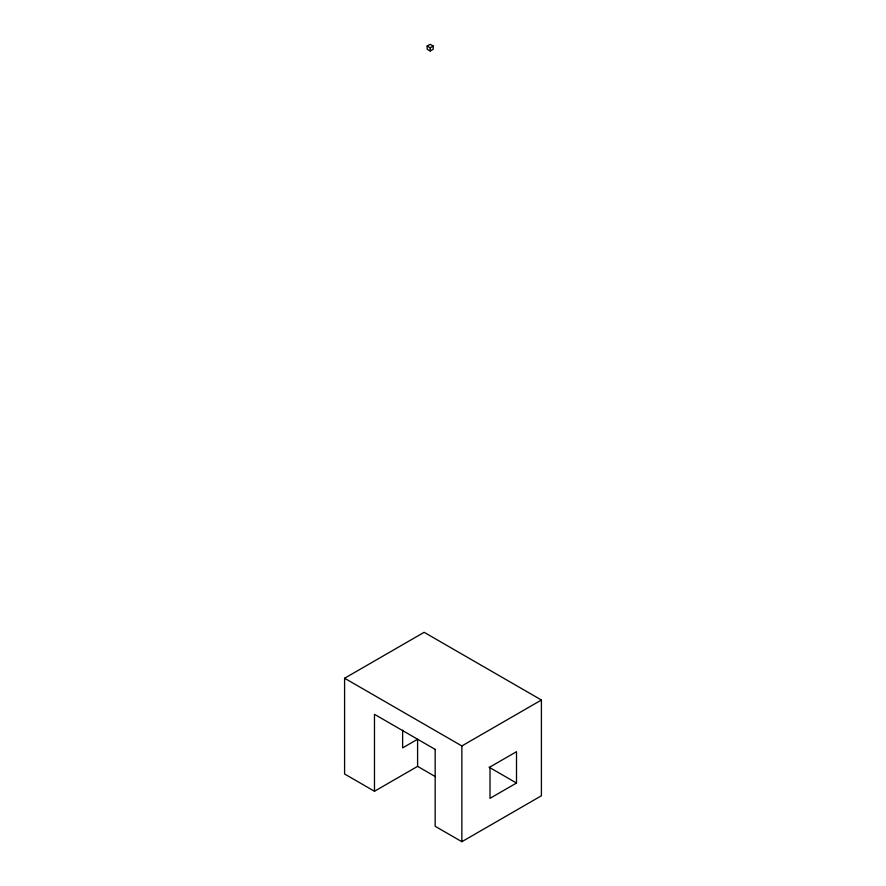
<?xml version="1.0" encoding="UTF-8"?>
<svg xmlns="http://www.w3.org/2000/svg" width="886" height="886" viewBox="0 0 886 886"><rect width="100%" height="100%" fill="white"/><g stroke="black" fill="none" stroke-linecap="round" stroke-linejoin="round"><path stroke-width="1.33" d="M427.163 46.039L430.186 44.3L433.221 46.061L433.221 49.228L430.197 50.978L427.163 49.217L427.163 46.039L430.197 47.8L433.221 46.061M435.447 776.668L417.594 766.368L374.479 791.253L344.588 773.999L344.588 678.244L424.139 632.316L541.412 700.018L541.412 795.772L461.861 841.7L435.159 826.284L435.159 749.346M344.588 678.244L461.861 745.946L541.412 700.018M516.505 783.036L490.002 798.33L490.002 766.988L516.505 751.693L516.505 783.036L488.983 767.143M435.447 749.556L374.479 714.315L374.479 791.253M461.861 745.946L461.861 841.7M430.197 47.8L430.197 50.978M417.594 766.368L417.594 739.245L402.632 747.884L402.632 730.175"/></g></svg>
